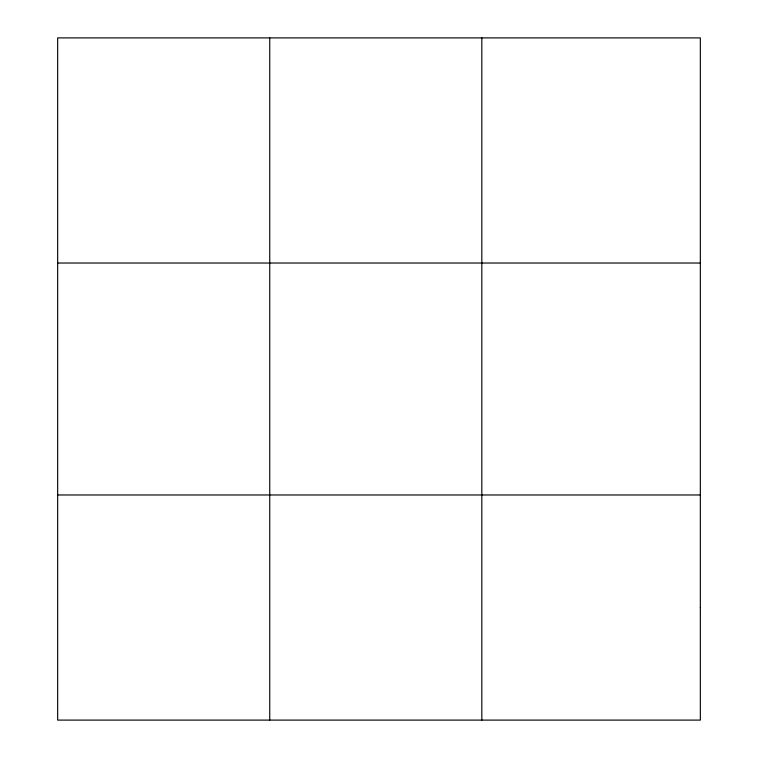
<?xml version="1.0" encoding="UTF-8"?>
<svg xmlns="http://www.w3.org/2000/svg" width="758" height="758" viewBox="0 0 758 758"><rect width="100%" height="100%" fill="white"/><g stroke="black" fill="none" stroke-linecap="round" stroke-linejoin="round"><path stroke-width="1.14" d="M269.744 720.1L269.744 37.9M481.823 720.1L481.823 37.9M57.665 263.026L700.335 263.026M57.665 494.974L700.335 494.974M700.335 607.537L700.335 720.1L57.665 720.1L57.665 37.9L700.335 37.9L700.335 607.537"/></g></svg>
